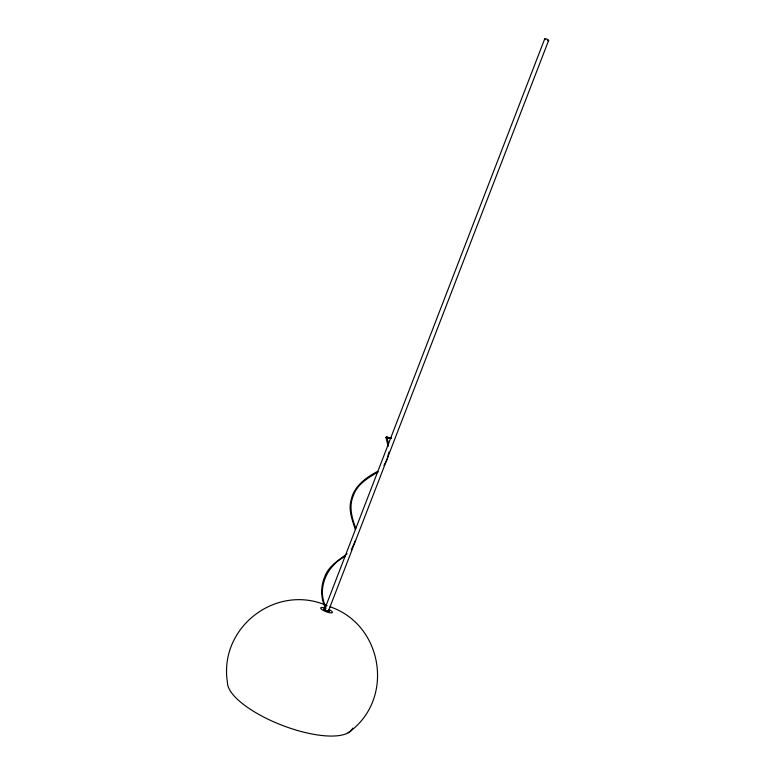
<?xml version="1.0" encoding="UTF-8"?>
<svg xmlns="http://www.w3.org/2000/svg" width="775" height="775" viewBox="0 0 775 775"><rect width="100%" height="100%" fill="white"/><g stroke="black" fill="none" stroke-linecap="round" stroke-linejoin="round"><path stroke-width="1.16" d="M388.924 452.048L387.103 459.507L383.945 465.475M355.502 540.388L351.269 549.863M324.599 609.382L544.66 38.992M328.455 610.952L548.642 40.426M388.159 446.361L385.931 437.352L391.026 438.301M347.084 553.708C338.491 560.364 328.319 566.225 324.541 577.23C320.375 587.198 320.792 598.823 325.626 608.482M348.13 732.821C394.988 700.203 383.586 624.95 330.121 606.806M345.563 556.266C327.282 564.994 316.365 588.283 325.936 607.164M378.152 471.956C368.193 477.787 357.217 484.094 353.293 495.797C348.663 506.482 351.898 518.01 355.783 528.288M377.648 471.336C366.013 477.555 354.001 486.09 351.172 499.933C348.149 509.998 352.315 519.87 355.221 529.335M391.152 438.437L385.969 437.391M386.551 437.255L391.288 438.33L386.425 437.119M386.638 437.274L391.298 438.35L386.638 437.274L388.575 443.484M386.541 437.168L391.123 438.301M327.06 605.672C276.142 583.052 218.395 627.527 227.472 682.659A66.873 23.076 21.1 0 0 285.733 726.65A66.873 23.076 21.1 0 0 352.693 728.122M328.978 609.499A6.258 1.598 21.1 0 1 330.692 612.87A6.258 1.598 21.1 0 1 321.218 609.005A6.258 1.598 21.1 0 1 326.004 608.288M328.474 610.187A3.245 0.833 21.1 0 1 328.687 611.562A3.245 0.833 21.1 0 1 324.202 609.906A3.245 0.833 21.1 0 1 324.783 608.821M545.193 39.641A2.122 0.62 21.1 0 1 545.435 38.76A2.122 0.62 21.1 0 1 548.322 39.932A2.122 0.62 21.1 0 1 547.576 40.61M328.125 610.409A2.083 0.533 21.1 0 1 327.786 611.049A2.083 0.533 21.1 0 1 325.151 610.08A2.083 0.533 21.1 0 1 325.025 609.266"/></g></svg>
